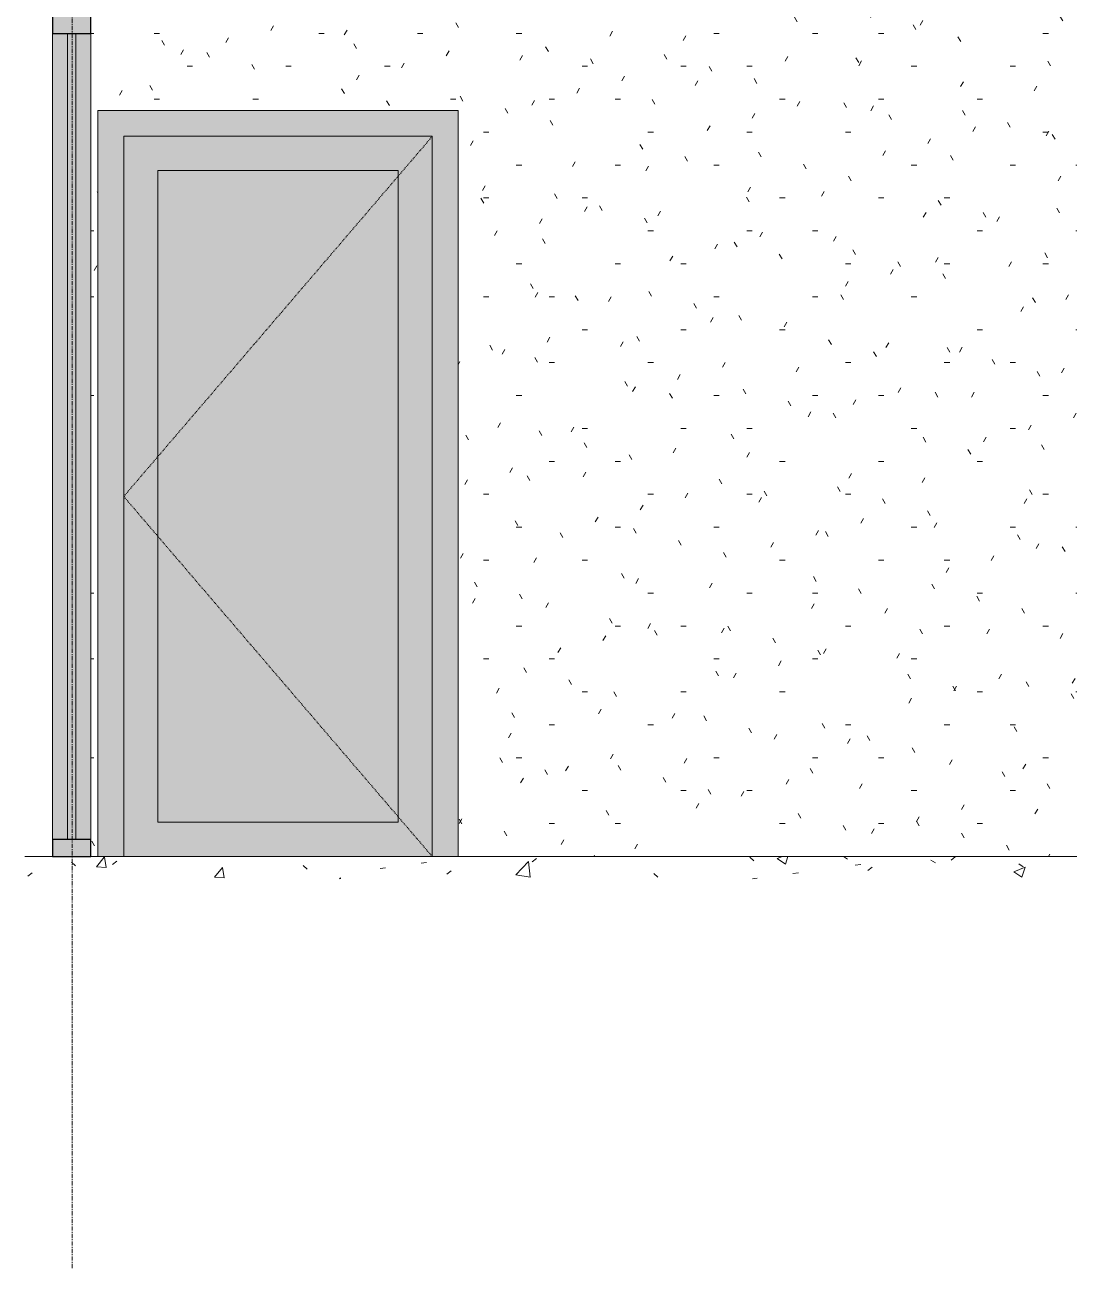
# Model space of a CAD drawing. Header units: inches. Extents: x -1667 to 6641, y -48 to 265.
# Drawn here: x 6389.8 to 6511.6, y -48 to 97 of the extents above; entities that cross this region are included whole.
import ezdxf

# ---------------------------------------------------------------- set-up
doc = ezdxf.new("R2010")
doc.units = ezdxf.units.IN
doc.header["$MEASUREMENT"] = 0
doc.linetypes.add('Dash 1_16_', pattern=[0.125, 0.0625, -0.0625])
doc.linetypes.add('Grid Line 1_2_', pattern=[0.875, 0.5, -0.125, 0.125, -0.125])
for name, color, linetype, lineweight in [('A-DOOR', 31, 'Continuous', 18), ('A-DOOR-FRAM', 31, 'Continuous', 9), ('A-DOOR-GLAZ', 31, 'Continuous', 9), ('A-GLAZ-CURT', 52, 'Continuous', 9), ('A-GLAZ-CWMG', 51, 'Continuous', 9), ('A-WALL-PATT', 111, 'Continuous', 18), ('C-BLDG-PADS', 91, 'Continuous', 9), ('S-GRID', 1, 'Continuous', 9)]:
    doc.layers.add(name, color=color, linetype=linetype, lineweight=lineweight)

# ---------------------------------------------------------------- blocks, each defined once
blk = doc.blocks.new('Open Source Metal Building_Exterior_rvt-20-Conference - North Elevation')
at = {"layer": 'C-BLDG-PADS'}
h = blk.add_hatch(dxfattribs=at)
h.set_pattern_fill('FP_43', style=0, pattern_type=2)
h.set_pattern_definition([(50, (6546.986, 0), (13.77135, -1.20496), [1.44, -15.84]), (355, (6546.986, 0), (-2.66442, 14.442176), [1.152, -12.672]), (100.451, (6548.134, -0.1), (11.107076, 13.237366), [1.224, -13.462]), (46.184, (6546.986, 3.84), (20.491284, -3.17785), [2.16, -23.76]), (96.636, (6548.694, 3.575), (17.94587, 18.70315), [1.836, -20.193]), (351.184, (6546.986, 3.84), (17.94541, 18.70261), [1.728, -19.008]), (21, (6548.906, 2.88), (11.460518, -7.730365), [1.44, -15.84]), (326, (6548.906, 2.88), (4.67135, 13.92315), [1.152, -12.672]), (71.451, (6549.861, 2.236), (16.13207, 6.192844), [1.224, -13.462]), (37.5, (6546.986, 0), (0.233123, 6.39175), [0.634, -11.885, 0.634, -12.23, -12.72]), (37.5, (6546.986, 0), (0.233123, 6.39175), [-25.382, 0.634, -12.086]), (7.5, (6546.986, 0), (5.0507295, 7.573041), [0.634, -6.701, 0.634, -11.597, -4.848]), (7.5, (6546.986, 0), (5.0507295, 7.573041), [-19.565, 0.634, -4.214]), (327.5, (6542.705, 0), (10.2495805, -0.43289), [0.634, -4.166, 0.634, -14.342, -19.872]), (327.5, (6542.705, 0), (10.2495805, -0.43289), [-19.776, 0.634, -19.238]), (317.5, (6540.785, 0), (11.19739, 1.922144), [0.634, -5.606, 0.634, -9.312, -14.112]), (317.5, (6540.785, 0), (11.19739, 1.922144), [-16.186, 0.634, -13.478])])
h.paths.add_polyline_path([(1795.41, -2.6), (2039.04, -2.6), (2039.04, 0), (1795.41, 0)], flags=0)
at = {"layer": 'C-BLDG-PADS', "color": 250, "lineweight": 18}
blk.add_line((2039.04, 0), (1795.41, 0), dxfattribs=at)
at = {"layer": 'S-GRID', "linetype": 'Grid Line 1_2_'}
blk.add_line((1800.94, -48), (1800.94, 211.35), dxfattribs=at)
blk = doc.blocks.new('Single-Glass 1 - 36_ x 84_-564710-Conference - North Elevation')
at = {"layer": 'A-DOOR', "lineweight": 9}
h = blk.add_hatch(color=256, dxfattribs=at)
h.paths.add_polyline_path([(1842.94, 0), (1842.94, 84), (1806.94, 84), (1806.94, 0)], flags=0)
h.paths.add_polyline_path([(1810.94, 4), (1810.94, 80), (1838.94, 80), (1838.94, 4)], flags=0)
at = {"layer": 'A-DOOR-FRAM'}
blk.add_hatch(color=256, dxfattribs=at).paths.add_polyline_path([(1845.94, 0), (1845.94, 87), (1803.94, 87), (1803.94, 0), (1806.94, 0), (1806.94, 84), (1842.94, 84), (1842.94, 0)], flags=0)
at = {"layer": 'A-DOOR-GLAZ'}
blk.add_hatch(color=256, dxfattribs=at).paths.add_polyline_path([(1838.94, 4), (1838.94, 80), (1810.94, 80), (1810.94, 4)], flags=0)
at = {"layer": 'A-DOOR', "linetype": 'Dash 1_16_', "lineweight": 9}
for p in [(1842.94, 84), (1842.94, 0)]:
    blk.add_line(p, (1806.94, 42), dxfattribs=at)
at = {"layer": 'A-DOOR', "lineweight": 9}
for p, q in [((1810.94, 4), (1810.94, 80)), ((1810.94, 80), (1838.94, 80)), ((1838.94, 80), (1838.94, 4)), ((1838.94, 4), (1810.94, 4))]:
    blk.add_line(p, q, dxfattribs=at)
at = {"layer": 'A-DOOR-FRAM'}
for p, q in [((1845.94, 87), (1803.94, 87)), ((1803.94, 87), (1803.94, 0)), ((1845.94, 0), (1845.94, 87)), ((1806.94, 84), (1842.94, 84)), ((1806.94, 0), (1806.94, 84)), ((1842.94, 84), (1842.94, 0))]:
    blk.add_line(p, q, dxfattribs=at)
at = {"layer": 'A-DOOR-GLAZ'}
for p, q in [((1810.94, 80), (1838.94, 80)), ((1810.94, 80), (1810.94, 4)), ((1838.94, 80), (1838.94, 4)), ((1810.94, 4), (1838.94, 4))]:
    blk.add_line(p, q, dxfattribs=at)
blk = doc.blocks.new('System Panel - Exterior Glazing-430016-Conference - North Elevation')
at = {"layer": 'A-GLAZ-CURT', "transparency": 33554649}
blk.add_hatch(color=256, dxfattribs=at).paths.add_polyline_path([(1801.37, 2), (1801.37, 96), (1800.37, 96), (1800.37, 2)], flags=0)
at = {"layer": 'A-GLAZ-CURT', "lineweight": 18}
for p, q in [((1801.37, 96), (1800.37, 96)), ((1800.37, 96), (1800.37, 2)), ((1801.37, 2), (1801.37, 96)), ((1800.37, 2), (1801.37, 2))]:
    blk.add_line(p, q, dxfattribs=at)
at = {"layer": 'A-GLAZ-CURT'}
for p, q in [((1800.37, 96), (1801.37, 96)), ((1800.37, 96), (1800.37, 2)), ((1801.37, 2), (1801.37, 96)), ((1800.37, 2), (1801.37, 2))]:
    blk.add_line(p, q, dxfattribs=at)
blk = doc.blocks.new('Rectangular Mullion - Exterior 2_ x 4_5_-430052-Conference - North Elevation')
at = {"layer": 'A-GLAZ-CWMG'}
blk.add_hatch(color=256, dxfattribs=at).paths.add_polyline_path([(1803.12, 96), (1803.12, 98), (1798.62, 98), (1798.62, 96)], flags=0)
at = {"layer": 'A-GLAZ-CWMG', "lineweight": 30}
for p, q in [((1803.12, 98), (1798.62, 98)), ((1798.62, 98), (1798.62, 96)), ((1803.12, 96), (1803.12, 98)), ((1798.62, 96), (1803.12, 96))]:
    blk.add_line(p, q, dxfattribs=at)
blk = doc.blocks.new('Rectangular Mullion - Exterior 2_ x 4_5_-435970-Conference - North Elevation')
at = {"layer": 'A-GLAZ-CWMG'}
blk.add_hatch(color=256, dxfattribs=at).paths.add_polyline_path([(1803.12, 0), (1803.12, 2), (1798.62, 2), (1798.62, 0)], flags=0)
at = {"layer": 'A-GLAZ-CWMG', "lineweight": 30}
for p, q in [((1803.12, 2), (1798.62, 2)), ((1798.62, 2), (1798.62, 0)), ((1803.12, 0), (1803.12, 2)), ((1798.62, 0), (1803.12, 0))]:
    blk.add_line(p, q, dxfattribs=at)
blk = doc.blocks.new('Rectangular Mullion - Exterior 2_ x 4_5_-430056-Conference - North Elevation')
at = {"layer": 'A-GLAZ-CWMG'}
h = blk.add_hatch(color=256, dxfattribs=at)
h.paths.add_polyline_path([(1800.37, 2), (1800.37, 96), (1798.62, 96), (1798.62, 2)], flags=0)
h.paths.add_polyline_path([(1803.12, 2), (1803.12, 96), (1801.37, 96), (1801.37, 2)], flags=0)
blk.add_hatch(color=256, dxfattribs=at).paths.add_polyline_path([(1801.37, 2), (1801.37, 96), (1800.37, 96), (1800.37, 2)], flags=0)
for p, q in [((1798.62, 96), (1800.37, 96)), ((1798.62, 96), (1798.62, 2)), ((1800.37, 96), (1801.37, 96)), ((1801.37, 96), (1803.12, 96)), ((1803.12, 96), (1803.12, 2)), ((1800.37, 2), (1798.62, 2)), ((1801.37, 2), (1800.37, 2)), ((1803.12, 2), (1801.37, 2))]:
    blk.add_line(p, q, dxfattribs=at)

msp = doc.modelspace()

# ---------------------------------------------------------------- hatches: boundary and pattern name
at = {"layer": 'A-WALL-PATT', "lineweight": 9}
h = msp.add_hatch(dxfattribs=at)
h.set_pattern_fill('FP_40', color=256, style=0, pattern_type=2)
h.set_pattern_definition([(0, (6546.986, 0), (15.36, 3.84), [0.634, -10.886, 0.634, -10.886, -61.44]), (0, (6546.986, 0), (15.36, 3.84), [-23.04, 0.634, -22.406, 0.634, -10.886, -26.88]), (0, (6546.986, 0), (15.36, 3.84), [-57.6, 0.634, -7.046, 0.634, -18.566]), (120, (6552.746, 1.92), (-11.00554, 11.38215), [0.634, -10.886, 0.634, -10.886, -61.44]), (120, (6552.746, 1.92), (-11.00554, 11.38215), [-23.04, 0.634, -22.406, 0.634, -10.886, -26.88]), (120, (6552.746, 1.92), (-11.00554, 11.38215), [-57.6, 0.634, -7.046, 0.634, -18.566]), (240, (6554.666, 9.6), (-4.35446, -15.22215), [0.634, -10.886, 0.634, -10.886, -61.44]), (240, (6554.666, 9.6), (-4.35446, -15.22215), [-23.04, 0.634, -22.406, 0.634, -10.886, -26.88]), (240, (6554.666, 9.6), (-4.35446, -15.22215), [-57.6, 0.634, -7.046, 0.634, -18.566])])
h.paths.add_polyline_path([(6397.54, 0), (6398.36, 0), (6398.36, 87), (6440.36, 87), (6440.36, 0), (6538.98, 0), (6538.98, 151.57), (6395.53, 151.57), (6395.55, 136.51), (6395.64, 136.31), (6395.68, 136.24), (6395.79, 136.13), (6395.92, 136.05), (6396.06, 136), (6396.21, 135.98), (6399.11, 135.98), (6399.11, 135.05), (6393.04, 135.05), (6393.04, 98), (6397.54, 98), (6397.54, 2)], flags=0)
h.paths.add_polyline_path([(6393.04, 135.98), (6394.65, 136), (6394.79, 136.05), (6394.96, 136.17), (6395.07, 136.31), (6395.11, 136.37), (6395.16, 136.51), (6395.18, 136.66), (6395.18, 151.57), (6393.04, 151.57), (6393.04, 137.14)], flags=0)

# ---------------------------------------------------------------- block references
at = {"layer": 'A-DOOR', "lineweight": 9}
msp.add_blockref('Single-Glass 1 - 36_ x 84_-564710-Conference - North Elevation', (4594.42, 0), dxfattribs=at)
at = {"layer": 'A-GLAZ-CURT'}
msp.add_blockref('System Panel - Exterior Glazing-430016-Conference - North Elevation', (4594.42, 0), dxfattribs=at)
at = {"layer": 'A-GLAZ-CWMG'}
for name in ['Rectangular Mullion - Exterior 2_ x 4_5_-430052-Conference - North Elevation', 'Rectangular Mullion - Exterior 2_ x 4_5_-430056-Conference - North Elevation', 'Rectangular Mullion - Exterior 2_ x 4_5_-435970-Conference - North Elevation']:
    msp.add_blockref(name, (4594.42, 0), dxfattribs=at)

# ---------------------------------------------------------------- next in the draw order: block references
at = {"color": 90, "lineweight": 5}
msp.add_blockref('Open Source Metal Building_Exterior_rvt-20-Conference - North Elevation', (4594.42, 0), dxfattribs=at)

doc.saveas('drawing.dxf')
